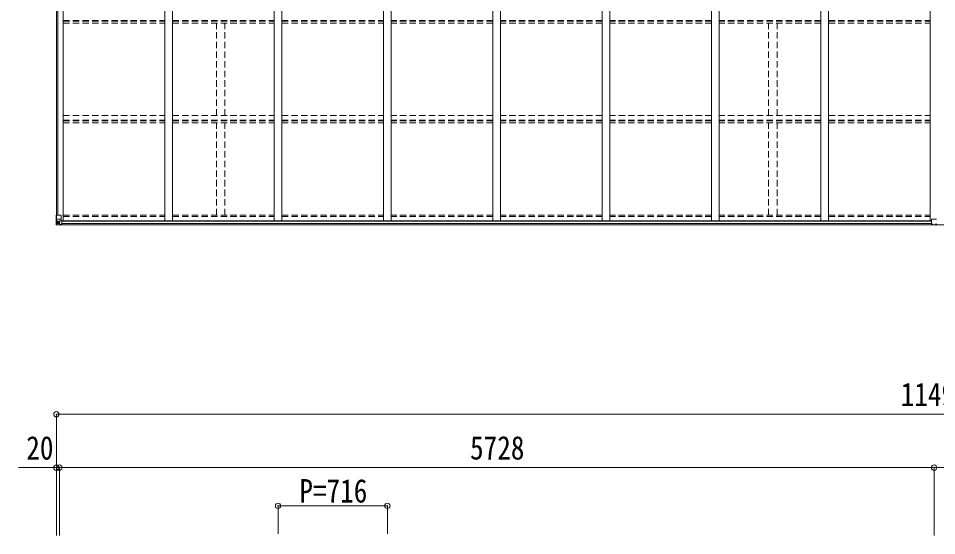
# Model space of a CAD drawing. Units: millimetres at full size, sheet at 1:35. Extents: x -9837 to 9837, y -6790 to 6790.
# Drawn here: x -3081 to 2933, y -192 to 3197 of the extents above; entities that cross this region are included whole.
import ezdxf
from ezdxf.enums import TextEntityAlignment as Align

# ---------------------------------------------------------------- set-up
doc = ezdxf.new("R2010")
doc.units = ezdxf.units.MM
doc.header["$LTSCALE"] = 35
doc.header["$PDMODE"] = 32
doc.header["$PDSIZE"] = 35
doc.linetypes.add('DASHED1', pattern=[1.8, 1.2, -0.6])
for name, color, linetype, lineweight in [('0-3_ELV2', 4, 'Continuous', 9), ('0-4_TABLE1', 6, 'Continuous', 9), ('0-6_OTH_LINE', 6, 'Continuous', 9)]:
    doc.layers.add(name, color=color, linetype=linetype, lineweight=lineweight)
doc.styles.add('ＭＳ ゴシック', font='')
doc.styles.get('ＭＳ ゴシック').set_extended_font_data('MS Gothic')

msp = doc.modelspace()

# ---------------------------------------------------------------- linework, layer by layer
at = {"layer": '0-3_ELV2'}
for p, q in [((-2786.87, 4527.01), (-2786.87, 1870.9)), ((-2120.87, 4528.82), (-2120.87, 1870.9)), ((-2070.87, 4528.82), (-2070.87, 1870.9)), ((-1404.87, 4528.82), (-1404.87, 1870.9)), ((-1354.87, 4528.82), (-1354.87, 1870.9)), ((-688.87, 4528.82), (-688.87, 1870.9)), ((-638.87, 4528.82), (-638.87, 1870.9)), ((27.13, 4528.82), (27.13, 1870.9)), ((77.13, 4528.82), (77.13, 1870.9)), ((743.13, 4528.82), (743.13, 1870.9)), ((793.13, 4528.82), (793.13, 1870.9)), ((1459.13, 4528.82), (1459.13, 1870.9)), ((1509.13, 4528.82), (1509.13, 1870.9)), ((2175.13, 4528.82), (2175.13, 1870.9)), ((2225.13, 4528.82), (2225.13, 1870.9)), ((2891.13, 4527.01), (2891.13, 1870.9)), ((-2831.87, 4508.36), (-2831.87, 1906.92)), ((-2822.17, 4508.36), (-2822.17, 1906.92)), ((-2807.13, 1870.9), (2899.63, 1870.9)), ((-2795.37, 1868.64), (2899.63, 1868.64)), ((-2805.37, 1845.13), (2909.63, 1845.13)), ((-2795.37, 1853.02), (2899.63, 1853.02)), ((2922.63, 1845.13), (8637.63, 1845.13))]:
    msp.add_line(p, q, dxfattribs=at)
at = {"layer": '0-3_ELV2', "linetype": 'DASHED1'}
for p, q in [((-2786.87, 3182.21), (-2120.9, 3182.21)), ((-2786.87, 3177.66), (-2120.9, 3177.66)), ((-2786.87, 3164.65), (-2120.9, 3164.65)), ((-2070.87, 3182.21), (-1404.9, 3182.21)), ((-2070.87, 3177.66), (-1404.9, 3177.66)), ((-2070.87, 3164.65), (-1404.9, 3164.65)), ((-1783.37, 2560.16), (-1783.37, 3163.45)), ((-1728.37, 2560.16), (-1728.37, 3163.45)), ((-1354.87, 3182.21), (-688.9, 3182.21)), ((-1354.87, 3177.66), (-688.9, 3177.66)), ((-1354.87, 3164.65), (-688.9, 3164.65)), ((27.13, 3182.21), (-638.87, 3182.21)), ((27.13, 3177.66), (-638.87, 3177.66)), ((27.13, 3164.65), (-638.87, 3164.65)), ((743.13, 3182.21), (77.13, 3182.21)), ((743.13, 3177.66), (77.13, 3177.66)), ((743.13, 3164.65), (77.13, 3164.65)), ((1459.13, 3182.21), (793.13, 3182.21)), ((1459.13, 3177.66), (793.13, 3177.66)), ((1459.13, 3164.65), (793.13, 3164.65)), ((2175.1, 3182.21), (1509.13, 3182.21)), ((2175.1, 3177.66), (1509.13, 3177.66)), ((2175.1, 3164.65), (1509.13, 3164.65)), ((1832.63, 2560.16), (1832.63, 3163.45)), ((1887.63, 2560.16), (1887.63, 3163.45)), ((2225.13, 3182.21), (2891.1, 3182.21)), ((2225.13, 3177.66), (2891.1, 3177.66)), ((2225.13, 3164.65), (2891.1, 3164.65)), ((-2786.87, 2560.28), (-2120.9, 2560.28)), ((-2786.87, 2530.55), (-2120.9, 2530.55)), ((-2786.87, 2526), (-2120.9, 2526)), ((-2070.87, 2560.28), (-1404.9, 2560.28)), ((-2070.87, 2530.55), (-1404.9, 2530.55)), ((-2070.87, 2526), (-1404.9, 2526)), ((-1354.87, 2560.28), (-688.9, 2560.28)), ((-1354.87, 2530.55), (-688.9, 2530.55)), ((-1354.87, 2526), (-688.9, 2526)), ((27.13, 2560.28), (-638.87, 2560.28)), ((27.13, 2530.55), (-638.87, 2530.55)), ((27.13, 2526), (-638.87, 2526)), ((743.13, 2560.28), (77.13, 2560.28)), ((743.13, 2530.55), (77.13, 2530.55)), ((743.13, 2526), (77.13, 2526)), ((1459.13, 2560.28), (793.13, 2560.28)), ((1459.13, 2530.55), (793.13, 2530.55)), ((1459.13, 2526), (793.13, 2526)), ((2175.1, 2560.28), (1509.13, 2560.28)), ((2175.1, 2530.55), (1509.13, 2530.55)), ((2175.1, 2526), (1509.13, 2526)), ((2225.13, 2560.28), (2891.1, 2560.28)), ((2225.13, 2530.55), (2891.1, 2530.55)), ((2225.13, 2526), (2891.1, 2526)), ((-2786.87, 2512.99), (-2120.9, 2512.99)), ((-2070.87, 2512.99), (-1404.9, 2512.99)), ((-1783.37, 1907.07), (-1783.37, 2511.79)), ((-1728.37, 1907.07), (-1728.37, 2511.79)), ((-1354.87, 2512.99), (-688.9, 2512.99)), ((27.13, 2512.99), (-638.87, 2512.99)), ((743.13, 2512.99), (77.13, 2512.99)), ((1459.13, 2512.99), (793.13, 2512.99)), ((2175.1, 2512.99), (1509.13, 2512.99)), ((1832.63, 1907.07), (1832.63, 2511.79)), ((1887.63, 1907.07), (1887.63, 2511.79)), ((2225.13, 2512.99), (2891.1, 2512.99)), ((-2786.87, 1907.07), (-2120.87, 1907.07)), ((-2786.87, 1898.73), (-2120.87, 1898.73)), ((-2070.87, 1907.07), (-1404.87, 1907.07)), ((-2070.87, 1898.73), (-1404.87, 1898.73)), ((-1354.87, 1907.07), (-688.87, 1907.07)), ((-1354.87, 1898.73), (-688.87, 1898.73)), ((27.13, 1907.07), (-638.87, 1907.07)), ((27.13, 1898.73), (-638.87, 1898.73)), ((743.13, 1907.07), (77.13, 1907.07)), ((743.13, 1898.73), (77.13, 1898.73)), ((1459.13, 1907.07), (793.13, 1907.07)), ((1459.13, 1898.73), (793.13, 1898.73)), ((2175.13, 1907.07), (1509.13, 1907.07)), ((2175.13, 1898.73), (1509.13, 1898.73)), ((2225.13, 1907.07), (2891.13, 1907.07)), ((2225.13, 1898.73), (2891.13, 1898.73))]:
    msp.add_line(p, q, dxfattribs=at)
at = {"layer": '0-4_TABLE1'}
for p, q in [((-2833.87, 1906.92), (-2800.87, 1906.92)), ((-2833.87, 1846.21), (-2833.87, 1906.92)), ((-2831.03, 1906.92), (-2831.03, 1846.34)), ((-2830.48, 1880.04), (-2823.87, 1880.25)), ((-2830.48, 1880.04), (-2826.34, 1867.96)), ((-2823.87, 1866.72), (-2826.2, 1866.69)), ((-2826.2, 1866.69), (-2826.2, 1853.22)), ((-2823.87, 1880.25), (-2799.87, 1880.25)), ((-2823.87, 1866.72), (-2823.87, 1866.72)), ((-2811.87, 1866.72), (-2823.87, 1866.72)), ((-2811.87, 1870.71), (-2805.37, 1870.71)), ((-2811.87, 1870.71), (-2811.87, 1843.92)), ((-2800.7, 1872.57), (-2811.04, 1870.91)), ((-2811.04, 1870.91), (-2811.04, 1870.71)), ((-2808.35, 1870.71), (-2800.7, 1871.93)), ((-2805.37, 1870.71), (-2796.37, 1870.68)), ((-2800.7, 1871.93), (-2800.7, 1872.57)), ((-2799.87, 1905.92), (-2799.87, 1872.82)), ((-2795.37, 1869.77), (-2795.37, 1849.61)), ((2899.63, 1848.99), (2899.63, 1881.31)), ((2931.63, 1882.31), (2900.63, 1882.31)), ((-2832.93, 1845.25), (-2832.93, 1845.21)), ((-2823.96, 1844.83), (-2831.88, 1845.3)), ((-2831.02, 1846.27), (-2831.03, 1846.34)), ((-2827.06, 1849.71), (-2829.79, 1846.04)), ((-2826.2, 1853.22), (-2823.87, 1853.16)), ((-2823.87, 1853.16), (-2811.87, 1853.16)), ((-2811.87, 1844.04), (-2823.87, 1844.82)), ((-2819.35, 1860.36), (-2819.35, 1861.32)), ((-2805.37, 1843.52), (-2805.37, 1849.47)), ((-2796.37, 1848.9), (-2805.37, 1848.84)), ((2899.63, 1848.99), (2899.63, 1848.95)), ((2909.63, 1848.22), (2900.63, 1848.28)), ((2922.63, 1848.22), (2931.63, 1848.28))]:
    msp.add_line(p, q, dxfattribs=at)
for points in [[(-2832.93, 1845.21), (-2823.87, 1844.66), (-2805.37, 1843.52)], [(-2820.31, 1858.44), (-2821.27, 1858.44), (-2821.27, 1859.4), (-2820.31, 1859.4)], [(-2819.35, 1861.32), (-2818.39, 1861.32), (-2818.39, 1860.36)], [(-2818.39, 1857.48), (-2818.39, 1856.52), (-2819.35, 1856.52), (-2819.35, 1857.48)], [(-2817.43, 1859.4), (-2816.47, 1859.4), (-2816.47, 1858.44), (-2817.43, 1858.44)], [(-2795.37, 1849.61), (-2795.38, 1849.5), (-2805.37, 1849.47)], [(2916.13, 1842.8), (2909.63, 1843.19), (2909.63, 1848.22)], [(2916.13, 1842.8), (2922.63, 1843.19), (2922.63, 1848.22)]]:
    msp.add_lwpolyline(points, dxfattribs=at)
msp.add_circle((-2818.87, 1858.92), 5.3, dxfattribs=at)
for centre, radius, start, end in [((-2810.93, 1869.98), 0.937, 96.73234, 129.06602), ((-2800.87, 1905.92), 1, 0, 90), ((-2800.81, 1873.5), 0.937, 276.73234, 357.67791), ((-2800.81, 1872.86), 0.937, 276.73234, 357.67791), ((2900.63, 1881.31), 1, 90, 180), ((2931.63, 1881.31), 1, 0, 90), ((-2832.87, 1846.25), 0.999, 180.04917, 266.5576), ((-2832.87, 1846.21), 0.999, 180.04917, 266.5576), ((-2832.87, 1846.21), 1, 179.99921, 266.49983), ((-2831.72, 1832.6), 12.7, 84.89689, 90.75534), ((-2829.74, 1846.21), 1.28, 177.54105, 228.82169), ((-2820.31, 1860.36), 0.96, 270, 0), ((-2820.31, 1857.48), 0.96, 0, 90), ((-2817.43, 1860.36), 0.96, 180, 270), ((-2817.43, 1857.48), 0.96, 90, 180)]:
    msp.add_arc(centre, radius, start, end, dxfattribs=at)
for centre, major_axis, ratio, start_param, end_param in [((-2829.76, 1877.69), (0.85, -2.32), 0.403757, 3.0087805, 3.9744392), ((-2827.61, 1866.67), (0, -3), 0.468246, 1.5772882, 2.0127935), ((-2796.37, 1869.77), (1, -0.021), 0.906239, 0.0187047, 1.589501), ((-2830.93, 1845.13), (2, -0.12), 0.060933, 2.0712557, 3.1453404), ((-2631.93, 1832.9), (201, -12.36), 0.060933, 3.1453404, 3.145839), ((-2830.74, 1848.23), (-0.02, -3), 0.466854, 0.125683, 0.7596956), ((-2829.07, 1853.3), (0.03, -5), 0.573921, 0.7672717, 1.551125), ((-2905.62, 1853.16), (81.75, 0), 0.061163, 6.2824128, 6.2831853), ((-2796.37, 1849.6), (1, 0.012), 0.707053, 4.7036637, 6.124411), ((2900.63, 1848.99), (1, -0.012), 0.707053, 3.2044821, 4.7211143), ((2931.63, 1848.99), (-1, -0.012), 0.707053, 3.2044821, 4.7211143)]:
    msp.add_ellipse(centre, major_axis=major_axis, ratio=ratio, start_param=start_param, end_param=end_param, dxfattribs=at)
at = {"layer": '0-6_OTH_LINE'}
for p, q in [((-2831.87, 603.15), (-2831.87, -189.5)), ((-2831.87, 603.15), (8664.13, 603.15)), ((-2831.87, 253.15), (-2831.87, -192.26)), ((-2831.87, 253.15), (-2811.87, 253.15)), ((-2811.87, 253.15), (-2811.87, -192.26)), ((-2811.87, 253.15), (2916.13, 253.15)), ((2916.13, 253.15), (2916.13, -192.26)), ((2916.13, 253.15), (8644.13, 253.15)), ((-1379.87, 3.15), (-1379.87, -179.31)), ((-1379.87, 3.15), (-663.87, 3.15)), ((-663.87, 3.15), (-663.87, -179.31))]:
    msp.add_line(p, q, dxfattribs=at)
at = {"layer": '0-6_OTH_LINE', "lineweight": 18}
msp.add_line((-2831.87, 253.15), (-3080.7, 253.15), dxfattribs=at)
at = {"layer": '0-6_OTH_LINE'}
for p in [(-2831.87, 603.15), (-2831.87, 253.15), (-2811.87, 253.15), (2916.13, 253.15), (-1379.87, 3.15), (-663.87, 3.15)]:
    msp.add_point(p, dxfattribs=at)

# ---------------------------------------------------------------- texts
at = {"layer": '0-6_OTH_LINE', "color": 7, "style": 'ＭＳ ゴシック', "width": 0.85}
for s, p in [('11496', (2697.38, 610.15)), ('20', (-3028.96, 259.71)), ('5728', (-122.87, 260.15)), ('P=716', (-1240.62, -21.85))]:
    msp.add_text(s, height=154, dxfattribs=at).set_placement(p, align=Align.BOTTOM_LEFT)

doc.saveas('drawing.dxf')
